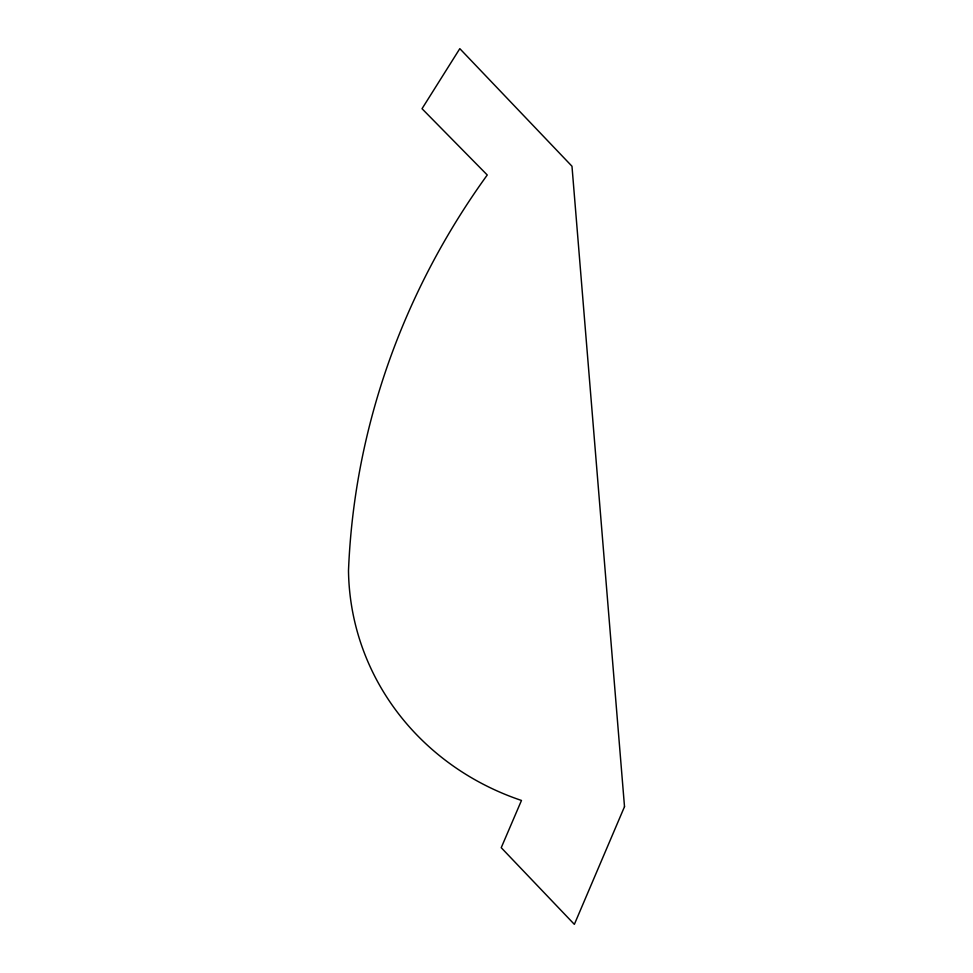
<?xml version="1.0" encoding="UTF-8"?>
<svg xmlns="http://www.w3.org/2000/svg" width="973" height="973" viewBox="0 0 973 973"><rect width="100%" height="100%" fill="white"/><g stroke="black" fill="none" stroke-linecap="round" stroke-linejoin="round"><path stroke-width="1.46" d="M624.508 806.678L574.362 924.35L501.229 847.69L521.479 800.451A268.779 252.895 -11.7 0 1 348.492 570.75A779.689 733.593 -11.7 0 1 487.254 174.994L422.027 108.708L459.815 48.65L571.978 166.237L624.508 806.678"/></g></svg>
